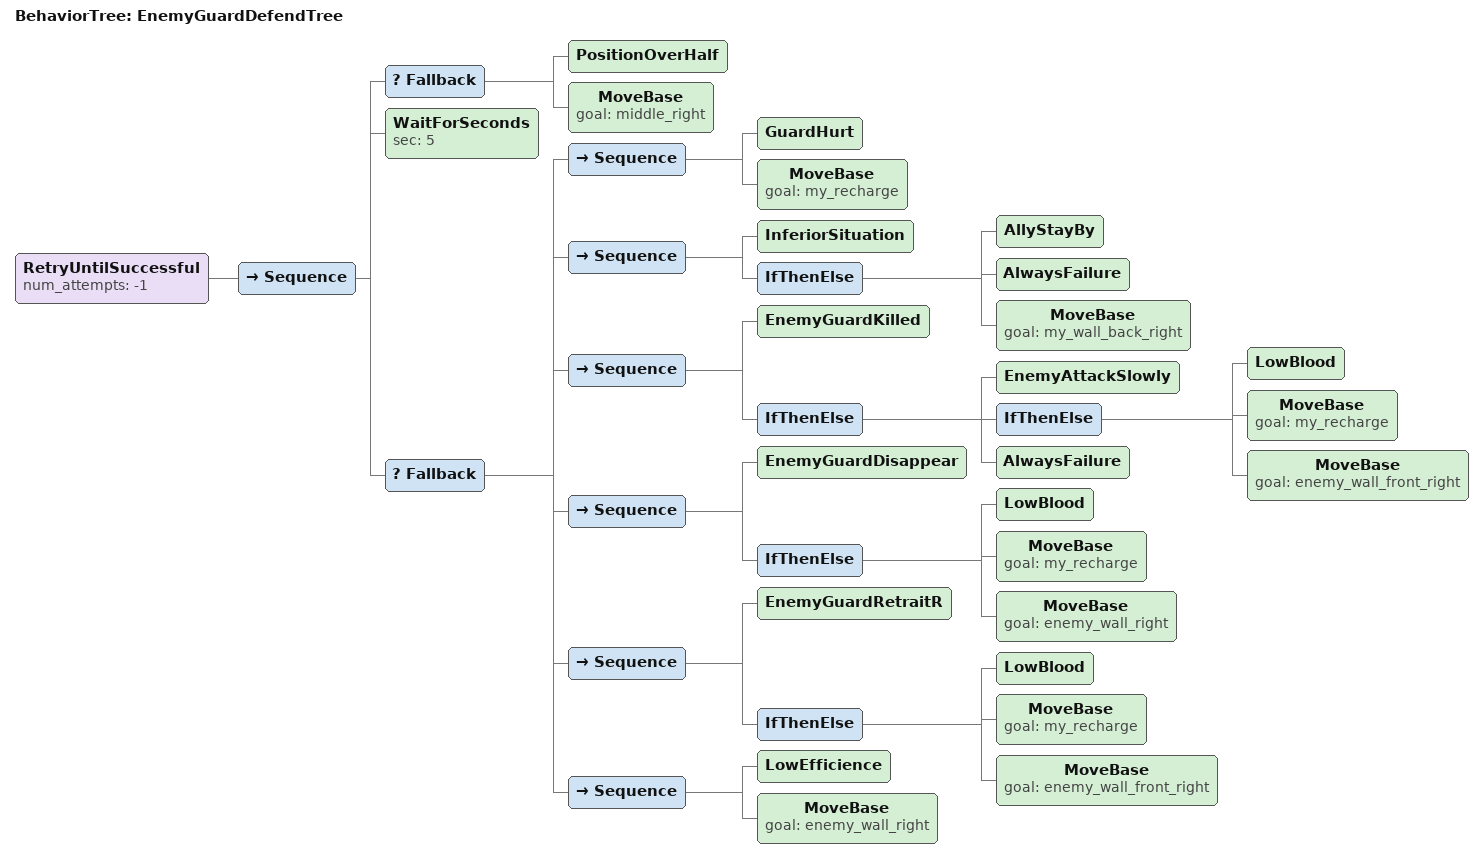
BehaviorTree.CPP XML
<root BTCPP_format="4">

  <BehaviorTree ID="EnemyGuardDefendTree">
    <RetryUntilSuccessful num_attempts="-1">
      <Sequence>
        <Fallback>
          <PositionOverHalf/>
          <MoveBase goal="middle_right"/>
        </Fallback>
        <WaitForSeconds sec="5"/>
        <Fallback>
          <Sequence>
            <GuardHurt/>
            <MoveBase goal="my_recharge"/>
          </Sequence>
          <Sequence>
            <InferiorSituation/>
            <IfThenElse>
              <AllyStayBy/>
              <AlwaysFailure/>
              <MoveBase goal="my_wall_back_right"/>
            </IfThenElse>
          </Sequence>
          <Sequence>
            <EnemyGuardKilled/>
            <IfThenElse>
              <EnemyAttackSlowly/>
              <IfThenElse>
                <LowBlood/>
                <MoveBase goal="my_recharge"/>
                <MoveBase goal="enemy_wall_front_right"/>
              </IfThenElse>
              <AlwaysFailure/>
            </IfThenElse>
          </Sequence>
          <Sequence>
            <EnemyGuardDisappear/>
            <IfThenElse>
              <LowBlood/>
              <MoveBase goal="my_recharge"/>
              <MoveBase goal="enemy_wall_right"/>
            </IfThenElse>
          </Sequence>
          <Sequence>
            <EnemyGuardRetraitR/>
            <IfThenElse>
              <LowBlood/>
              <MoveBase goal="my_recharge"/>
              <MoveBase goal="enemy_wall_front_right"/>
            </IfThenElse>
          </Sequence>
          <Sequence>
            <LowEfficience/>
            <MoveBase goal="enemy_wall_right"/>
          </Sequence>
        </Fallback>
      </Sequence>
    </RetryUntilSuccessful>
  </BehaviorTree>

</root>
